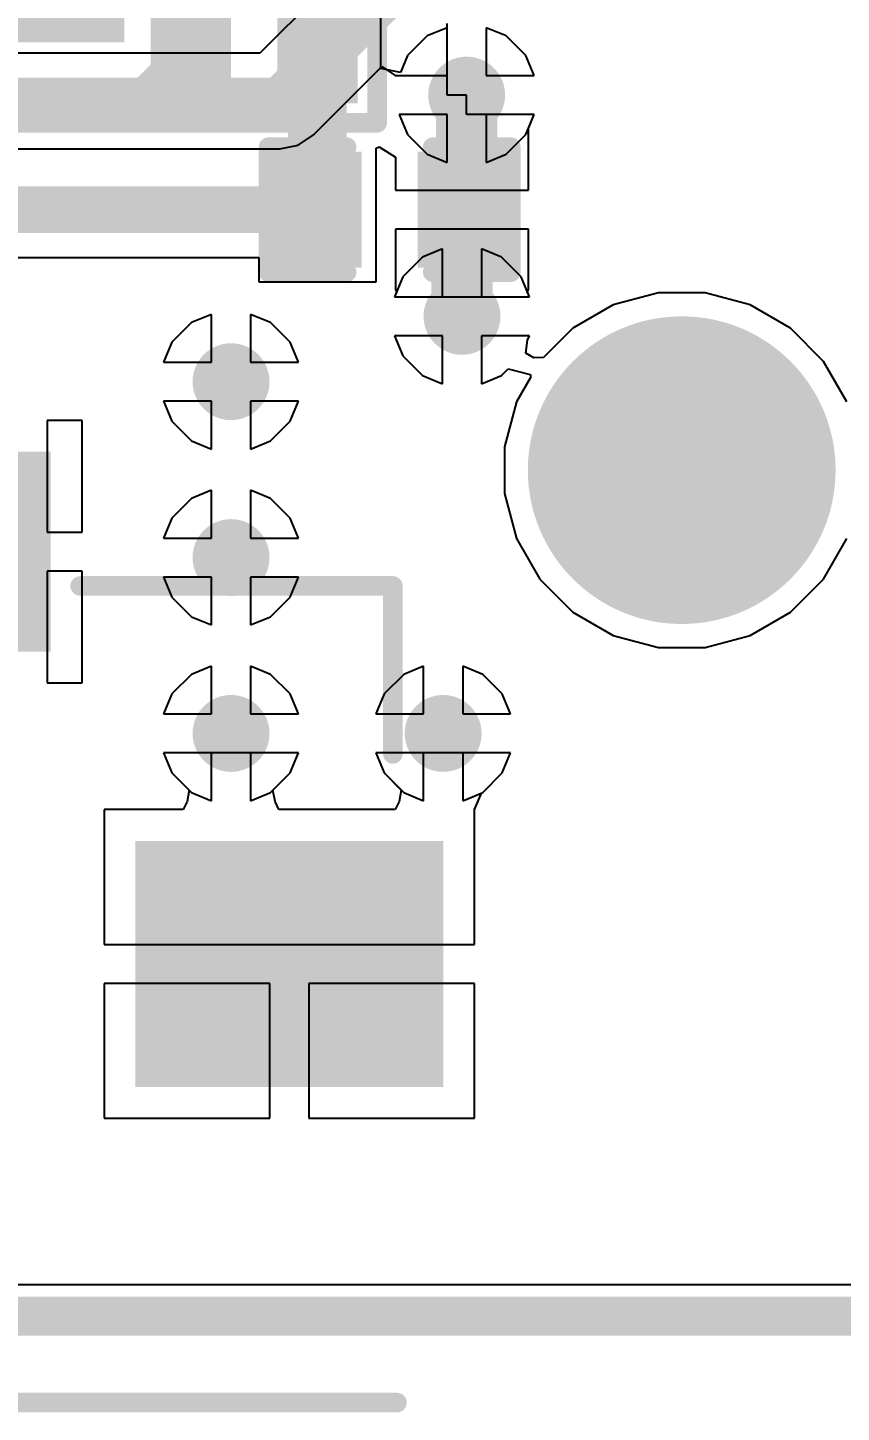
# Model space of a CAD drawing. Header units: millimetres. Extents: x 0 to 1.74, y -0.02 to 0.58.
# Drawn here: x 1.2303 to 1.4385, y -0.0246 to 0.3298 of the extents above; entities that cross this region are included whole.
import ezdxf

# ---------------------------------------------------------------- set-up
doc = ezdxf.new("R2010")
doc.units = ezdxf.units.MM
doc.header["$MEASUREMENT"] = 0
for name, color, linetype in [('BottomLayer', 5, 'Continuous'), ('BottomSolder', 6, 'Continuous'), ('Mechanical1', 6, 'Continuous'), ('Mechanical2', 216, 'Continuous'), ('MultiLayer', 9, 'Continuous'), ('PadHoleLayer', 156, 'Continuous'), ('TopLayer', 1, 'Continuous'), ('TopOverlay', 2, 'Continuous'), ('TopPaste', 8, 'Continuous'), ('TopSolder', 216, 'Continuous'), ('ViaHoleLayer', 16, 'Continuous')]:
    doc.layers.add(name, color=color, linetype=linetype)

# ---------------------------------------------------------------- blocks, each defined once
blk = doc.blocks.new('ICS_43434_2')
at = {"layer": 'BottomSolder'}
h = blk.add_hatch(color=6, dxfattribs=at)
edge = h.paths.add_edge_path()
edge.add_arc((0, -0.02764), 0.02018, 0, 360)
at = {"layer": 'PadHoleLayer'}
h = blk.add_hatch(color=156, dxfattribs=at)
edge = h.paths.add_edge_path()
edge.add_arc((0, -0.02764), 0.02018, 0, 360)
at = {"layer": 'TopLayer'}
for points in [[(-0.04724, 0.06429), (-0.02362, 0.06429), (-0.02362, 0.04374), (-0.04724, 0.04374)], [(-0.01181, 0.06429), (0.01181, 0.06429), (0.01181, 0.04374), (-0.01181, 0.04374)], [(0.02362, 0.06429), (0.04724, 0.06429), (0.04724, 0.04374), (0.02362, 0.04374)], [(-0.04724, 0.03193), (-0.02362, 0.03193), (-0.02362, 0.01138), (-0.04724, 0.01138)], [(0.02362, 0.03193), (0.04724, 0.03193), (0.04724, 0.01138), (0.02362, 0.01138)], [(-0.00258, -0.05205), (0.00136, -0.05205), (0.00136, -0.05598), (-0.00258, -0.05598)]]:
    blk.add_hatch(color=1, dxfattribs=at).paths.add_polyline_path(points)
h = blk.add_hatch(color=1, dxfattribs=at)
edge = h.paths.add_edge_path()
edge.add_arc((0, -0.02764), 0.03199, 0, 360)
at = {"layer": 'TopPaste'}
for points in [[(-0.04528, 0.06232), (-0.02559, 0.06232), (-0.02559, 0.04571), (-0.04528, 0.04571)], [(-0.00984, 0.06232), (0.00984, 0.06232), (0.00984, 0.04571), (-0.00984, 0.04571)], [(0.02559, 0.06232), (0.04528, 0.06232), (0.04528, 0.04571), (0.02559, 0.04571)], [(-0.04528, 0.02996), (-0.02559, 0.02996), (-0.02559, 0.01335), (-0.04528, 0.01335)], [(0.02559, 0.02996), (0.04528, 0.02996), (0.04528, 0.01335), (0.02559, 0.01335)]]:
    blk.add_hatch(color=8, dxfattribs=at).paths.add_polyline_path(points)
at = {"layer": 'TopSolder'}
for points in [[(-0.04724, 0.06429), (-0.02362, 0.06429), (-0.02362, 0.04374), (-0.04724, 0.04374)], [(-0.01181, 0.06429), (0.01181, 0.06429), (0.01181, 0.04374), (-0.01181, 0.04374)], [(0.02362, 0.06429), (0.04724, 0.06429), (0.04724, 0.04374), (0.02362, 0.04374)], [(-0.04724, 0.03193), (-0.02362, 0.03193), (-0.02362, 0.01138), (-0.04724, 0.01138)], [(0.02362, 0.03193), (0.04724, 0.03193), (0.04724, 0.01138), (0.02362, 0.01138)]]:
    blk.add_hatch(color=216, dxfattribs=at).paths.add_polyline_path(points)
h = blk.add_hatch(color=216, dxfattribs=at)
edge = h.paths.add_edge_path()
edge.add_arc((0, -0.02764), 0.02018, 0, 360)
at = {"layer": 'TopOverlay', "const_width": 0.005}
for points in [[(0.05217, 0.06933), (-0.05217, 0.06933)], [(-0.05217, -0.06846), (-0.05217, 0.06933)], [(0.05217, -0.06846), (0.05217, 0.06933)], [(-0.058, 0.054), (-0.063, 0.059)], [(-0.063, 0.049), (-0.063, 0.059)], [(-0.063, 0.049), (-0.058, 0.054)], [(0.05217, -0.06846), (-0.05217, -0.06846)]]:
    blk.add_lwpolyline(points, dxfattribs=at)
at = {"layer": 'TopOverlay', "const_width": 0.0025}
for points in [[(-0.05342, 0.06933, 1), (-0.05092, 0.06933, 1)], [(-0.05342, 0.06933, 1), (-0.05092, 0.06933, 1)], [(0.05092, 0.06933, 1), (0.05342, 0.06933, 1)], [(0.05092, 0.06933, 1), (0.05342, 0.06933, 1)], [(-0.06425, 0.059, 1), (-0.06175, 0.059, 1)], [(-0.06425, 0.059, 1), (-0.06175, 0.059, 1)], [(-0.05925, 0.054, 1), (-0.05675, 0.054, 1)], [(-0.05925, 0.054, 1), (-0.05675, 0.054, 1)], [(-0.06425, 0.049, 1), (-0.06175, 0.049, 1)], [(-0.06425, 0.049, 1), (-0.06175, 0.049, 1)], [(-0.05342, -0.06846, 1), (-0.05092, -0.06846, 1)], [(-0.05342, -0.06846, 1), (-0.05092, -0.06846, 1)], [(0.05092, -0.06846, 1), (0.05342, -0.06846, 1)], [(0.05092, -0.06846, 1), (0.05342, -0.06846, 1)]]:
    blk.add_lwpolyline(points, format="xyb", close=True, dxfattribs=at)
blk = doc.blocks.new('C___0402_5')
at = {"layer": 'TopLayer'}
for points in [[(-0.0275, -0.0125), (-0.0275, 0.0125), (-0.0095, 0.0125), (-0.0095, -0.0125)], [(0.0095, -0.0125), (0.0095, 0.0125), (0.0275, 0.0125), (0.0275, -0.0125)]]:
    blk.add_hatch(color=1, dxfattribs=at).paths.add_polyline_path(points)
at = {"layer": 'TopPaste'}
for points in [[(-0.0275, -0.0125), (-0.0275, 0.0125), (-0.0095, 0.0125), (-0.0095, -0.0125)], [(0.0095, -0.0125), (0.0095, 0.0125), (0.0275, 0.0125), (0.0275, -0.0125)]]:
    blk.add_hatch(color=8, dxfattribs=at).paths.add_polyline_path(points)
at = {"layer": 'TopSolder'}
for points in [[(-0.02986, -0.01486), (-0.02986, 0.01486), (-0.00714, 0.01486), (-0.00714, -0.01486)], [(0.00714, -0.01486), (0.00714, 0.01486), (0.02986, 0.01486), (0.02986, -0.01486)]]:
    blk.add_hatch(color=216, dxfattribs=at).paths.add_polyline_path(points)
at = {"layer": 'TopOverlay', "const_width": 0.005}
for points in [[(-0.031, -0.016), (-0.031, 0.016)], [(-0.031, 0.016), (-0.011, 0.016)], [(0.011, 0.016), (0.031, 0.016)], [(0.031, -0.016), (0.031, 0.016)], [(-0.031, -0.016), (-0.011, -0.016)], [(0.011, -0.016), (0.031, -0.016)]]:
    blk.add_lwpolyline(points, dxfattribs=at)
at = {"layer": 'TopOverlay', "const_width": 0.0025}
for points in [[(-0.03225, 0.016, 1), (-0.02975, 0.016, 1)], [(-0.03225, 0.016, 1), (-0.02975, 0.016, 1)], [(-0.01225, 0.016, 1), (-0.00975, 0.016, 1)], [(0.00975, 0.016, 1), (0.01225, 0.016, 1)], [(0.02975, 0.016, 1), (0.03225, 0.016, 1)], [(0.02975, 0.016, 1), (0.03225, 0.016, 1)], [(-0.03225, -0.016, 1), (-0.02975, -0.016, 1)], [(-0.03225, -0.016, 1), (-0.02975, -0.016, 1)], [(-0.01225, -0.016, 1), (-0.00975, -0.016, 1)], [(0.00975, -0.016, 1), (0.01225, -0.016, 1)], [(0.02975, -0.016, 1), (0.03225, -0.016, 1)], [(0.02975, -0.016, 1), (0.03225, -0.016, 1)]]:
    blk.add_lwpolyline(points, format="xyb", close=True, dxfattribs=at)
blk = doc.blocks.new('AFC01_S15FCC_00_25')
at = {"layer": 'TopLayer'}
for points in [[(-0.13189, 0.02717), (-0.1437, 0.02717), (-0.1437, 0.07835), (-0.13189, 0.07835)], [(-0.1122, 0.02717), (-0.12402, 0.02717), (-0.12402, 0.07835), (-0.1122, 0.07835)], [(-0.09252, 0.02717), (-0.10433, 0.02717), (-0.10433, 0.07835), (-0.09252, 0.07835)], [(-0.07283, 0.02717), (-0.08465, 0.02717), (-0.08465, 0.07835), (-0.07283, 0.07835)], [(-0.05315, 0.02717), (-0.06496, 0.02717), (-0.06496, 0.07835), (-0.05315, 0.07835)], [(-0.03346, 0.02717), (-0.04528, 0.02717), (-0.04528, 0.07835), (-0.03346, 0.07835)], [(-0.01378, 0.02717), (-0.02559, 0.02717), (-0.02559, 0.07835), (-0.01378, 0.07835)], [(0.00591, 0.02717), (-0.00591, 0.02717), (-0.00591, 0.07835), (0.00591, 0.07835)], [(0.02559, 0.02717), (0.01378, 0.02717), (0.01378, 0.07835), (0.02559, 0.07835)], [(0.04528, 0.02717), (0.03346, 0.02717), (0.03346, 0.07835), (0.04528, 0.07835)], [(0.06496, 0.02717), (0.05315, 0.02717), (0.05315, 0.07835), (0.06496, 0.07835)], [(0.08465, 0.02717), (0.07283, 0.02717), (0.07283, 0.07835), (0.08465, 0.07835)], [(0.10433, 0.02717), (0.09252, 0.02717), (0.09252, 0.07835), (0.10433, 0.07835)], [(0.12402, 0.02717), (0.1122, 0.02717), (0.1122, 0.07835), (0.12402, 0.07835)], [(0.1437, 0.02717), (0.13189, 0.02717), (0.13189, 0.07835), (0.1437, 0.07835)], [(-0.16535, -0.08425), (-0.24409, -0.08425), (-0.24409, -0.02126), (-0.16535, -0.02126)], [(0.16535, -0.02126), (0.24409, -0.02126), (0.24409, -0.08425), (0.16535, -0.08425)]]:
    blk.add_hatch(color=1, dxfattribs=at).paths.add_polyline_path(points)
at = {"layer": 'TopPaste'}
for points in [[(-0.13189, 0.02717), (-0.1437, 0.02717), (-0.1437, 0.07835), (-0.13189, 0.07835)], [(-0.1122, 0.02717), (-0.12402, 0.02717), (-0.12402, 0.07835), (-0.1122, 0.07835)], [(-0.09252, 0.02717), (-0.10433, 0.02717), (-0.10433, 0.07835), (-0.09252, 0.07835)], [(-0.07283, 0.02717), (-0.08465, 0.02717), (-0.08465, 0.07835), (-0.07283, 0.07835)], [(-0.05315, 0.02717), (-0.06496, 0.02717), (-0.06496, 0.07835), (-0.05315, 0.07835)], [(-0.03346, 0.02717), (-0.04528, 0.02717), (-0.04528, 0.07835), (-0.03346, 0.07835)], [(-0.01378, 0.02717), (-0.02559, 0.02717), (-0.02559, 0.07835), (-0.01378, 0.07835)], [(0.00591, 0.02717), (-0.00591, 0.02717), (-0.00591, 0.07835), (0.00591, 0.07835)], [(0.02559, 0.02717), (0.01378, 0.02717), (0.01378, 0.07835), (0.02559, 0.07835)], [(0.04528, 0.02717), (0.03346, 0.02717), (0.03346, 0.07835), (0.04528, 0.07835)], [(0.06496, 0.02717), (0.05315, 0.02717), (0.05315, 0.07835), (0.06496, 0.07835)], [(0.08465, 0.02717), (0.07283, 0.02717), (0.07283, 0.07835), (0.08465, 0.07835)], [(0.10433, 0.02717), (0.09252, 0.02717), (0.09252, 0.07835), (0.10433, 0.07835)], [(0.12402, 0.02717), (0.1122, 0.02717), (0.1122, 0.07835), (0.12402, 0.07835)], [(0.1437, 0.02717), (0.13189, 0.02717), (0.13189, 0.07835), (0.1437, 0.07835)], [(-0.16535, -0.08425), (-0.24409, -0.08425), (-0.24409, -0.02126), (-0.16535, -0.02126)], [(0.16535, -0.02126), (0.24409, -0.02126), (0.24409, -0.08425), (0.16535, -0.08425)]]:
    blk.add_hatch(color=8, dxfattribs=at).paths.add_polyline_path(points)
at = {"layer": 'TopSolder'}
for points in [[(-0.13189, 0.02717), (-0.1437, 0.02717), (-0.1437, 0.07835), (-0.13189, 0.07835)], [(-0.1122, 0.02717), (-0.12402, 0.02717), (-0.12402, 0.07835), (-0.1122, 0.07835)], [(-0.09252, 0.02717), (-0.10433, 0.02717), (-0.10433, 0.07835), (-0.09252, 0.07835)], [(-0.07283, 0.02717), (-0.08465, 0.02717), (-0.08465, 0.07835), (-0.07283, 0.07835)], [(-0.05315, 0.02717), (-0.06496, 0.02717), (-0.06496, 0.07835), (-0.05315, 0.07835)], [(-0.03346, 0.02717), (-0.04528, 0.02717), (-0.04528, 0.07835), (-0.03346, 0.07835)], [(-0.01378, 0.02717), (-0.02559, 0.02717), (-0.02559, 0.07835), (-0.01378, 0.07835)], [(0.00591, 0.02717), (-0.00591, 0.02717), (-0.00591, 0.07835), (0.00591, 0.07835)], [(0.02559, 0.02717), (0.01378, 0.02717), (0.01378, 0.07835), (0.02559, 0.07835)], [(0.04528, 0.02717), (0.03346, 0.02717), (0.03346, 0.07835), (0.04528, 0.07835)], [(0.06496, 0.02717), (0.05315, 0.02717), (0.05315, 0.07835), (0.06496, 0.07835)], [(0.08465, 0.02717), (0.07283, 0.02717), (0.07283, 0.07835), (0.08465, 0.07835)], [(0.10433, 0.02717), (0.09252, 0.02717), (0.09252, 0.07835), (0.10433, 0.07835)], [(0.12402, 0.02717), (0.1122, 0.02717), (0.1122, 0.07835), (0.12402, 0.07835)], [(0.1437, 0.02717), (0.13189, 0.02717), (0.13189, 0.07835), (0.1437, 0.07835)], [(-0.16535, -0.08425), (-0.24409, -0.08425), (-0.24409, -0.02126), (-0.16535, -0.02126)], [(0.16535, -0.02126), (0.24409, -0.02126), (0.24409, -0.08425), (0.16535, -0.08425)]]:
    blk.add_hatch(color=216, dxfattribs=at).paths.add_polyline_path(points)
at = {"layer": 'Mechanical1', "const_width": 0.005}
blk.add_lwpolyline([(-0.23228, -0.165), (0.23228, -0.165)], dxfattribs=at)
at = {"layer": 'Mechanical1', "const_width": 0.0025}
for points in [[(-0.23353, -0.165, 1), (-0.23103, -0.165, 1)], [(0.23103, -0.165, 1), (0.23353, -0.165, 1)]]:
    blk.add_lwpolyline(points, format="xyb", close=True, dxfattribs=at)
at = {"layer": 'TopOverlay'}
for points, const_width in [([(-0.1617, 0.07522), (-0.1567, 0.07022)], 0.00787), ([(-0.1617, 0.06522), (-0.1617, 0.07522)], 0.00787), ([(-0.1617, 0.06522), (-0.1567, 0.07022)], 0.00787), ([(-0.23121, 0.044), (-0.15121, 0.044)], 0.005), ([(-0.23121, 0.001), (-0.23121, 0.044)], 0.005), ([(0.15121, 0.044), (0.23121, 0.044)], 0.005), ([(0.23121, 0.001), (0.23121, 0.044)], 0.005), ([(-0.17264, -0.12157), (-0.16564, -0.11457)], 0.005), ([(-0.16564, -0.11457), (-0.15764, -0.11457)], 0.005), ([(-0.17264, -0.12957), (-0.17264, -0.12157)], 0.005), ([(-0.18064, -0.12957), (-0.17421, -0.136)], 0.005), ([(-0.18064, -0.12957), (-0.17264, -0.12957)], 0.005), ([(-0.17264, -0.12957), (-0.16464, -0.12957)], 0.005), ([(-0.17106, -0.136), (-0.16464, -0.12957)], 0.005), ([(-0.17421, -0.136), (-0.17106, -0.136)], 0.005), ([(-0.21421, -0.143), (0.19828, -0.143)], 0.005)]:
    blk.add_lwpolyline(points, dxfattribs=dict(at, const_width=const_width))
for points, const_width in [([(-0.16367, 0.07522, 1), (-0.15973, 0.07522, 1)], 0.00394), ([(-0.16367, 0.07522, 1), (-0.15973, 0.07522, 1)], 0.00394), ([(-0.15867, 0.07022, 1), (-0.15473, 0.07022, 1)], 0.00394), ([(-0.15867, 0.07022, 1), (-0.15473, 0.07022, 1)], 0.00394), ([(-0.16367, 0.06522, 1), (-0.15973, 0.06522, 1)], 0.00394), ([(-0.16367, 0.06522, 1), (-0.15973, 0.06522, 1)], 0.00394), ([(-0.23246, 0.044, 1), (-0.22996, 0.044, 1)], 0.0025), ([(-0.23246, 0.044, 1), (-0.22996, 0.044, 1)], 0.0025), ([(-0.15246, 0.044, 1), (-0.14996, 0.044, 1)], 0.0025), ([(0.14996, 0.044, 1), (0.15246, 0.044, 1)], 0.0025), ([(0.22996, 0.044, 1), (0.23246, 0.044, 1)], 0.0025), ([(0.22996, 0.044, 1), (0.23246, 0.044, 1)], 0.0025), ([(-0.23246, 0.001, 1), (-0.22996, 0.001, 1)], 0.0025), ([(0.22996, 0.001, 1), (0.23246, 0.001, 1)], 0.0025), ([(-0.16689, -0.11457, 1), (-0.16439, -0.11457, 1)], 0.0025), ([(-0.16689, -0.11457, 1), (-0.16439, -0.11457, 1)], 0.0025), ([(-0.15889, -0.11457, 1), (-0.15639, -0.11457, 1)], 0.0025), ([(-0.17389, -0.12157, 1), (-0.17139, -0.12157, 1)], 0.0025), ([(-0.17389, -0.12157, 1), (-0.17139, -0.12157, 1)], 0.0025), ([(-0.18189, -0.12957, 1), (-0.17939, -0.12957, 1)], 0.0025), ([(-0.18189, -0.12957, 1), (-0.17939, -0.12957, 1)], 0.0025), ([(-0.17389, -0.12957, 1), (-0.17139, -0.12957, 1)], 0.0025), ([(-0.17389, -0.12957, 1), (-0.17139, -0.12957, 1)], 0.0025), ([(-0.17389, -0.12957, 1), (-0.17139, -0.12957, 1)], 0.0025), ([(-0.16589, -0.12957, 1), (-0.16339, -0.12957, 1)], 0.0025), ([(-0.16589, -0.12957, 1), (-0.16339, -0.12957, 1)], 0.0025), ([(-0.17546, -0.136, 1), (-0.17296, -0.136, 1)], 0.0025), ([(-0.17546, -0.136, 1), (-0.17296, -0.136, 1)], 0.0025), ([(-0.17231, -0.136, 1), (-0.16981, -0.136, 1)], 0.0025), ([(-0.17231, -0.136, 1), (-0.16981, -0.136, 1)], 0.0025), ([(-0.21546, -0.143, 1), (-0.21296, -0.143, 1)], 0.0025), ([(0.19703, -0.143, 1), (0.19953, -0.143, 1)], 0.0025)]:
    blk.add_lwpolyline(points, format="xyb", close=True, dxfattribs=dict(at, const_width=const_width))
for s, p in [('1', (-0.14531, -0.0191)), ('Board Edge ', (-0.15179, -0.12614))]:
    blk.add_text(s, height=0.03, dxfattribs=at).set_placement(p)

msp = doc.modelspace()

# ---------------------------------------------------------------- hatches: boundary and pattern name
at = {"layer": 'BottomLayer'}
h = msp.add_hatch(color=5, dxfattribs=at)
edge = h.paths.add_edge_path()
edge.add_arc((1.34262, 0.31253), 0.00984, 0, 360)
h = msp.add_hatch(color=5, dxfattribs=at)
edge = h.paths.add_edge_path()
edge.add_arc((1.34143, 0.25591), 0.00984, 0, 360)
h = msp.add_hatch(color=5, dxfattribs=at)
edge = h.paths.add_edge_path()
edge.add_arc((1.39764, 0.21654), 0.03937, 0, 360)
h = msp.add_hatch(color=5, dxfattribs=at)
edge = h.paths.add_edge_path()
edge.add_arc((1.28234, 0.23918), 0.00984, 0, 360)
h = msp.add_hatch(color=5, dxfattribs=at)
edge = h.paths.add_edge_path()
edge.add_arc((1.28234, 0.19417), 0.00984, 0, 360)
h = msp.add_hatch(color=5, dxfattribs=at)
edge = h.paths.add_edge_path()
edge.add_arc((1.28234, 0.14916), 0.00984, 0, 360)
h = msp.add_hatch(color=5, dxfattribs=at)
edge = h.paths.add_edge_path()
edge.add_arc((1.33661, 0.14916), 0.00984, 0, 360)
at = {"layer": 'BottomSolder'}
h = msp.add_hatch(color=6, dxfattribs=at)
edge = h.paths.add_edge_path()
edge.add_arc((1.34262, 0.31253), 0.00591, 0, 360)
h = msp.add_hatch(color=6, dxfattribs=at)
edge = h.paths.add_edge_path()
edge.add_arc((1.34143, 0.25591), 0.00591, 0, 360)
h = msp.add_hatch(color=6, dxfattribs=at)
edge = h.paths.add_edge_path()
edge.add_arc((1.39764, 0.21654), 0.03937, 0, 360)
h = msp.add_hatch(color=6, dxfattribs=at)
edge = h.paths.add_edge_path()
edge.add_arc((1.28234, 0.23918), 0.00591, 0, 360)
h = msp.add_hatch(color=6, dxfattribs=at)
edge = h.paths.add_edge_path()
edge.add_arc((1.28234, 0.19417), 0.00591, 0, 360)
h = msp.add_hatch(color=6, dxfattribs=at)
edge = h.paths.add_edge_path()
edge.add_arc((1.28234, 0.14916), 0.00591, 0, 360)
h = msp.add_hatch(color=6, dxfattribs=at)
edge = h.paths.add_edge_path()
edge.add_arc((1.33661, 0.14916), 0.00591, 0, 360)
at = {"layer": 'MultiLayer'}
h = msp.add_hatch(color=9, dxfattribs=at)
edge = h.paths.add_edge_path()
edge.add_arc((1.39764, 0.21654), 0.03937, 0, 360)
at = {"layer": 'PadHoleLayer'}
h = msp.add_hatch(color=156, dxfattribs=at)
edge = h.paths.add_edge_path()
edge.add_arc((1.39764, 0.21654), 0.03937, 0, 360)
at = {"layer": 'TopLayer'}
msp.add_hatch(color=1, dxfattribs=at).paths.add_polyline_path([(1.19, 0.326), (1.255, 0.326), (1.255, 0.362), (1.19, 0.362)])
h = msp.add_hatch(color=1, dxfattribs=at)
edge = h.paths.add_edge_path()
edge.add_arc((1.34262, 0.31253), 0.00984, 0, 360)
h = msp.add_hatch(color=1, dxfattribs=at)
edge = h.paths.add_edge_path()
edge.add_arc((1.34143, 0.25591), 0.00984, 0, 360)
h = msp.add_hatch(color=1, dxfattribs=at)
edge = h.paths.add_edge_path()
edge.add_arc((1.39764, 0.21654), 0.03937, 0, 360)
h = msp.add_hatch(color=1, dxfattribs=at)
edge = h.paths.add_edge_path()
edge.add_arc((1.28234, 0.23918), 0.00984, 0, 360)
h = msp.add_hatch(color=1, dxfattribs=at)
edge = h.paths.add_edge_path()
edge.add_arc((1.28234, 0.19417), 0.00984, 0, 360)
h = msp.add_hatch(color=1, dxfattribs=at)
edge = h.paths.add_edge_path()
edge.add_arc((1.28234, 0.14916), 0.00984, 0, 360)
h = msp.add_hatch(color=1, dxfattribs=at)
edge = h.paths.add_edge_path()
edge.add_arc((1.33661, 0.14916), 0.00984, 0, 360)
at = {"layer": 'TopSolder'}
h = msp.add_hatch(color=216, dxfattribs=at)
edge = h.paths.add_edge_path()
edge.add_arc((1.34262, 0.31253), 0.00591, 0, 360)
h = msp.add_hatch(color=216, dxfattribs=at)
edge = h.paths.add_edge_path()
edge.add_arc((1.34143, 0.25591), 0.00591, 0, 360)
h = msp.add_hatch(color=216, dxfattribs=at)
edge = h.paths.add_edge_path()
edge.add_arc((1.39764, 0.21654), 0.03937, 0, 360)
h = msp.add_hatch(color=216, dxfattribs=at)
edge = h.paths.add_edge_path()
edge.add_arc((1.28234, 0.23918), 0.00591, 0, 360)
h = msp.add_hatch(color=216, dxfattribs=at)
edge = h.paths.add_edge_path()
edge.add_arc((1.28234, 0.19417), 0.00591, 0, 360)
h = msp.add_hatch(color=216, dxfattribs=at)
edge = h.paths.add_edge_path()
edge.add_arc((1.28234, 0.14916), 0.00591, 0, 360)
h = msp.add_hatch(color=216, dxfattribs=at)
edge = h.paths.add_edge_path()
edge.add_arc((1.33661, 0.14916), 0.00591, 0, 360)
at = {"layer": 'ViaHoleLayer'}
h = msp.add_hatch(color=16, dxfattribs=at)
edge = h.paths.add_edge_path()
edge.add_arc((1.34262, 0.31253), 0.00591, 0, 360)
h = msp.add_hatch(color=16, dxfattribs=at)
edge = h.paths.add_edge_path()
edge.add_arc((1.34143, 0.25591), 0.00591, 0, 360)
h = msp.add_hatch(color=16, dxfattribs=at)
edge = h.paths.add_edge_path()
edge.add_arc((1.28234, 0.23918), 0.00591, 0, 360)
h = msp.add_hatch(color=16, dxfattribs=at)
edge = h.paths.add_edge_path()
edge.add_arc((1.28234, 0.19417), 0.00591, 0, 360)
h = msp.add_hatch(color=16, dxfattribs=at)
edge = h.paths.add_edge_path()
edge.add_arc((1.28234, 0.14916), 0.00591, 0, 360)
h = msp.add_hatch(color=16, dxfattribs=at)
edge = h.paths.add_edge_path()
edge.add_arc((1.33661, 0.14916), 0.00591, 0, 360)

# ---------------------------------------------------------------- linework, layer by layer
at = {"layer": 'BottomLayer'}
for p, q in [((1.32558, 0.35908), (1.28973, 0.32324)), ((1.33762, 0.31753), (1.33762, 0.33083)), ((1.35273, 0.32766), (1.34762, 0.32977)), ((1.34762, 0.32977), (1.34762, 0.31753)), ((1.35775, 0.32264), (1.35273, 0.32766)), ((1.28973, 0.32324), (1.19249, 0.32324)), ((1.35986, 0.31753), (1.35775, 0.32264)), ((1.30345, 0.30235), (1.32091, 0.31981)), ((1.32091, 0.31981), (1.32432, 0.31753)), ((1.32432, 0.31753), (1.33762, 0.31753)), ((1.34762, 0.31753), (1.35986, 0.31753)), ((1.33762, 0.30753), (1.32538, 0.30753)), ((1.32538, 0.30753), (1.3275, 0.30242)), ((1.33762, 0.29529), (1.33762, 0.30753)), ((1.35986, 0.30753), (1.34762, 0.30753)), ((1.34762, 0.30753), (1.34762, 0.29529)), ((1.35775, 0.30242), (1.35986, 0.30753)), ((1.29948, 0.2997), (1.30345, 0.30235)), ((1.3275, 0.30242), (1.33251, 0.2974)), ((1.35273, 0.2974), (1.35775, 0.30242)), ((1.19756, 0.29876), (1.2948, 0.29876)), ((1.2948, 0.29876), (1.29948, 0.2997)), ((1.33251, 0.2974), (1.33762, 0.29529)), ((1.34762, 0.29529), (1.35273, 0.2974)), ((1.33643, 0.27315), (1.33132, 0.27103)), ((1.33643, 0.26091), (1.33643, 0.27315)), ((1.35153, 0.27103), (1.34643, 0.27315)), ((1.34643, 0.27315), (1.34643, 0.26091)), ((1.33132, 0.27103), (1.3263, 0.26601)), ((1.35655, 0.26601), (1.35153, 0.27103)), ((1.3263, 0.26601), (1.32418, 0.26091)), ((1.35867, 0.26091), (1.35655, 0.26601)), ((1.32418, 0.26091), (1.33643, 0.26091)), ((1.34643, 0.26091), (1.35867, 0.26091)), ((1.38013, 0.25881), (1.36978, 0.25284)), ((1.39167, 0.26191), (1.38013, 0.25881)), ((1.40361, 0.26191), (1.39167, 0.26191)), ((1.41515, 0.25881), (1.40361, 0.26191)), ((1.4255, 0.25284), (1.41515, 0.25881)), ((1.27734, 0.25642), (1.27223, 0.25431)), ((1.27734, 0.24418), (1.27734, 0.25642)), ((1.29245, 0.25431), (1.28734, 0.25642)), ((1.28734, 0.25642), (1.28734, 0.24418)), ((1.27223, 0.25431), (1.26721, 0.24929)), ((1.29747, 0.24929), (1.29245, 0.25431)), ((1.36978, 0.25284), (1.36229, 0.24535)), ((1.43394, 0.24439), (1.4255, 0.25284)), ((1.26721, 0.24929), (1.2651, 0.24418)), ((1.29958, 0.24418), (1.29747, 0.24929)), ((1.33643, 0.25091), (1.32418, 0.25091)), ((1.32418, 0.25091), (1.3263, 0.2458)), ((1.33643, 0.23866), (1.33643, 0.25091)), ((1.35867, 0.25091), (1.34643, 0.25091)), ((1.34643, 0.25091), (1.34643, 0.23866)), ((1.35779, 0.24644), (1.35822, 0.24982)), ((1.35822, 0.24982), (1.35867, 0.25091)), ((1.3263, 0.2458), (1.33132, 0.24078)), ((1.35979, 0.24529), (1.35779, 0.24644)), ((1.36229, 0.24535), (1.35979, 0.24529)), ((1.2651, 0.24418), (1.27734, 0.24418)), ((1.28734, 0.24418), (1.29958, 0.24418)), ((1.35153, 0.24078), (1.35324, 0.24249)), ((1.35324, 0.24249), (1.35887, 0.24105)), ((1.35887, 0.24105), (1.35905, 0.24044)), ((1.43992, 0.23405), (1.43394, 0.24439)), ((1.33132, 0.24078), (1.33643, 0.23866)), ((1.34643, 0.23866), (1.35153, 0.24078)), ((1.35883, 0.24006), (1.35536, 0.23405)), ((1.35905, 0.24044), (1.35883, 0.24006)), ((1.27734, 0.23418), (1.2651, 0.23418)), ((1.2651, 0.23418), (1.26721, 0.22908)), ((1.27734, 0.22194), (1.27734, 0.23418)), ((1.29958, 0.23418), (1.28734, 0.23418)), ((1.28734, 0.23418), (1.28734, 0.22194)), ((1.29747, 0.22908), (1.29958, 0.23418)), ((1.35536, 0.23405), (1.35227, 0.22251)), ((1.26721, 0.22908), (1.27223, 0.22406)), ((1.29245, 0.22406), (1.29747, 0.22908)), ((1.27223, 0.22406), (1.27734, 0.22194)), ((1.28734, 0.22194), (1.29245, 0.22406)), ((1.35227, 0.22251), (1.35227, 0.21056)), ((1.27223, 0.2093), (1.26721, 0.20428)), ((1.27734, 0.21141), (1.27223, 0.2093)), ((1.27734, 0.19917), (1.27734, 0.21141)), ((1.29245, 0.2093), (1.28734, 0.21141)), ((1.28734, 0.21141), (1.28734, 0.19917)), ((1.29747, 0.20428), (1.29245, 0.2093)), ((1.35227, 0.21056), (1.35536, 0.19902)), ((1.26721, 0.20428), (1.2651, 0.19917)), ((1.29958, 0.19917), (1.29747, 0.20428)), ((1.2651, 0.19917), (1.27734, 0.19917)), ((1.28734, 0.19917), (1.29958, 0.19917)), ((1.35536, 0.19902), (1.36133, 0.18868)), ((1.43394, 0.18868), (1.43992, 0.19902)), ((1.27734, 0.18917), (1.2651, 0.18917)), ((1.2651, 0.18917), (1.26721, 0.18406)), ((1.27734, 0.17693), (1.27734, 0.18917)), ((1.29958, 0.18917), (1.28734, 0.18917)), ((1.28734, 0.18917), (1.28734, 0.17693)), ((1.29747, 0.18406), (1.29958, 0.18917)), ((1.36133, 0.18868), (1.36978, 0.18023)), ((1.4255, 0.18023), (1.43394, 0.18868)), ((1.26721, 0.18406), (1.27223, 0.17904)), ((1.29245, 0.17904), (1.29747, 0.18406)), ((1.27223, 0.17904), (1.27734, 0.17693)), ((1.28734, 0.17693), (1.29245, 0.17904)), ((1.36978, 0.18023), (1.38013, 0.17426)), ((1.41515, 0.17426), (1.4255, 0.18023)), ((1.38013, 0.17426), (1.39167, 0.17117)), ((1.40361, 0.17117), (1.41515, 0.17426)), ((1.39167, 0.17117), (1.40361, 0.17117)), ((1.27223, 0.16428), (1.26721, 0.15926)), ((1.27734, 0.1664), (1.27223, 0.16428)), ((1.27734, 0.15416), (1.27734, 0.1664)), ((1.29245, 0.16428), (1.28734, 0.1664)), ((1.28734, 0.1664), (1.28734, 0.15416)), ((1.29747, 0.15926), (1.29245, 0.16428)), ((1.32651, 0.16428), (1.32149, 0.15926)), ((1.33161, 0.1664), (1.32651, 0.16428)), ((1.33161, 0.15416), (1.33161, 0.1664)), ((1.34672, 0.16428), (1.34161, 0.1664)), ((1.34161, 0.1664), (1.34161, 0.15416)), ((1.35174, 0.15926), (1.34672, 0.16428)), ((1.26721, 0.15926), (1.2651, 0.15416)), ((1.29958, 0.15416), (1.29747, 0.15926)), ((1.32149, 0.15926), (1.31937, 0.15416)), ((1.35386, 0.15416), (1.35174, 0.15926)), ((1.2651, 0.15416), (1.27734, 0.15416)), ((1.28734, 0.15416), (1.29958, 0.15416)), ((1.31937, 0.15416), (1.33161, 0.15416)), ((1.34161, 0.15416), (1.35386, 0.15416)), ((1.27734, 0.14416), (1.2651, 0.14416)), ((1.2651, 0.14416), (1.26721, 0.13905)), ((1.27734, 0.13191), (1.27734, 0.14416)), ((1.29958, 0.14416), (1.28734, 0.14416)), ((1.28734, 0.14416), (1.28734, 0.13191)), ((1.29747, 0.13905), (1.29958, 0.14416)), ((1.33161, 0.14416), (1.31937, 0.14416)), ((1.31937, 0.14416), (1.32149, 0.13905)), ((1.33161, 0.13191), (1.33161, 0.14416)), ((1.35386, 0.14416), (1.34161, 0.14416)), ((1.34161, 0.14416), (1.34161, 0.13191)), ((1.35174, 0.13905), (1.35386, 0.14416)), ((1.26721, 0.13905), (1.27223, 0.13403)), ((1.29245, 0.13403), (1.29747, 0.13905)), ((1.32149, 0.13905), (1.32651, 0.13403)), ((1.34672, 0.13403), (1.35174, 0.13905)), ((1.27223, 0.13403), (1.27734, 0.13191)), ((1.28734, 0.13191), (1.29245, 0.13403)), ((1.32651, 0.13403), (1.33161, 0.13191)), ((1.34161, 0.13191), (1.34672, 0.13403)), ((1.487, 0.008), (1.1868, 0.008))]:
    msp.add_line(p, q, dxfattribs=at)
at = {"layer": 'BottomLayer', "const_width": 0.012}
for points in [[(1.2948, 0.311), (1.34143, 0.35762)], [(1.19249, 0.311), (1.2948, 0.311)]]:
    msp.add_lwpolyline(points, dxfattribs=at)
at = {"layer": 'BottomLayer', "const_width": 0.006}
msp.add_lwpolyline([(1.2918, 0.311, 1), (1.2978, 0.311, 1)], format="xyb", close=True, dxfattribs=at)
msp.add_lwpolyline([(1.2918, 0.311, 1), (1.2978, 0.311, 1)], format="xyb", close=True, dxfattribs=at)
at = {"layer": 'Mechanical2', "const_width": 0.01}
msp.add_lwpolyline([(0, 0), (1.49606, 0)], dxfattribs=at)
at = {"layer": 'TopLayer'}
for p, q in [((1.3207, 0.3193), (1.3207, 0.34539)), ((1.33762, 0.32977), (1.33251, 0.32766)), ((1.33762, 0.31253), (1.33762, 0.32977)), ((1.35273, 0.32766), (1.34762, 0.32977)), ((1.34762, 0.32977), (1.34762, 0.31753)), ((1.33251, 0.32766), (1.3275, 0.32264)), ((1.35775, 0.32264), (1.35273, 0.32766)), ((1.3275, 0.32264), (1.3257, 0.3183)), ((1.35986, 0.31753), (1.35775, 0.32264)), ((1.3257, 0.3183), (1.3207, 0.3193)), ((1.34762, 0.31753), (1.35986, 0.31753)), ((1.34262, 0.31253), (1.33762, 0.31253)), ((1.34262, 0.30753), (1.34262, 0.31253)), ((1.35986, 0.30753), (1.34262, 0.30753)), ((1.35834, 0.30385), (1.35986, 0.30753)), ((1.35843, 0.30371), (1.35834, 0.30385)), ((1.35843, 0.28821), (1.35843, 0.30371)), ((1.35843, 0.30371), (1.35843, 0.30371)), ((1.31943, 0.29895), (1.3202, 0.29931)), ((1.31943, 0.26471), (1.31943, 0.29895)), ((1.3202, 0.29931), (1.32443, 0.29663)), ((1.32443, 0.29663), (1.32443, 0.28821)), ((1.32443, 0.28821), (1.34143, 0.28821)), ((1.34143, 0.28821), (1.35843, 0.28821)), ((1.34143, 0.27821), (1.32443, 0.27821)), ((1.32443, 0.27821), (1.32443, 0.26271)), ((1.35843, 0.27821), (1.34143, 0.27821)), ((1.35843, 0.26271), (1.35843, 0.27821)), ((1.22036, 0.27098), (1.28943, 0.27098)), ((1.28943, 0.27098), (1.28943, 0.26471)), ((1.28943, 0.26471), (1.31943, 0.26471)), ((1.32474, 0.26225), (1.32418, 0.26091)), ((1.32443, 0.26271), (1.32443, 0.26271)), ((1.32443, 0.26271), (1.32474, 0.26225)), ((1.35811, 0.26225), (1.35843, 0.26271)), ((1.35867, 0.26091), (1.35811, 0.26225)), ((1.35843, 0.26271), (1.35843, 0.26271)), ((1.32418, 0.26091), (1.35867, 0.26091)), ((1.38013, 0.25881), (1.36978, 0.25284)), ((1.39167, 0.26191), (1.38013, 0.25881)), ((1.40361, 0.26191), (1.39167, 0.26191)), ((1.41515, 0.25881), (1.40361, 0.26191)), ((1.4255, 0.25284), (1.41515, 0.25881)), ((1.27734, 0.25642), (1.27223, 0.25431)), ((1.27734, 0.24418), (1.27734, 0.25642)), ((1.29245, 0.25431), (1.28734, 0.25642)), ((1.28734, 0.25642), (1.28734, 0.24418)), ((1.27223, 0.25431), (1.26721, 0.24929)), ((1.29747, 0.24929), (1.29245, 0.25431)), ((1.36978, 0.25284), (1.36229, 0.24535)), ((1.43394, 0.24439), (1.4255, 0.25284)), ((1.26721, 0.24929), (1.2651, 0.24418)), ((1.29958, 0.24418), (1.29747, 0.24929)), ((1.33643, 0.25091), (1.32418, 0.25091)), ((1.32418, 0.25091), (1.3263, 0.2458)), ((1.33643, 0.23866), (1.33643, 0.25091)), ((1.35867, 0.25091), (1.34643, 0.25091)), ((1.34643, 0.25091), (1.34643, 0.23866)), ((1.35779, 0.24644), (1.35822, 0.24982)), ((1.35822, 0.24982), (1.35867, 0.25091)), ((1.3263, 0.2458), (1.33132, 0.24078)), ((1.35979, 0.24529), (1.35779, 0.24644)), ((1.36229, 0.24535), (1.35979, 0.24529)), ((1.2651, 0.24418), (1.27734, 0.24418)), ((1.28734, 0.24418), (1.29958, 0.24418)), ((1.35153, 0.24078), (1.35324, 0.24249)), ((1.35324, 0.24249), (1.35887, 0.24105)), ((1.35887, 0.24105), (1.35905, 0.24044)), ((1.43992, 0.23405), (1.43394, 0.24439)), ((1.33132, 0.24078), (1.33643, 0.23866)), ((1.34643, 0.23866), (1.35153, 0.24078)), ((1.35883, 0.24006), (1.35536, 0.23405)), ((1.35905, 0.24044), (1.35883, 0.24006)), ((1.27734, 0.23418), (1.2651, 0.23418)), ((1.2651, 0.23418), (1.26721, 0.22908)), ((1.27734, 0.22194), (1.27734, 0.23418)), ((1.29958, 0.23418), (1.28734, 0.23418)), ((1.28734, 0.23418), (1.28734, 0.22194)), ((1.29747, 0.22908), (1.29958, 0.23418)), ((1.35536, 0.23405), (1.35227, 0.22251)), ((1.24422, 0.22926), (1.23532, 0.22926)), ((1.23532, 0.22926), (1.23532, 0.20067)), ((1.24422, 0.20067), (1.24422, 0.22926)), ((1.26721, 0.22908), (1.27223, 0.22406)), ((1.29245, 0.22406), (1.29747, 0.22908)), ((1.27223, 0.22406), (1.27734, 0.22194)), ((1.28734, 0.22194), (1.29245, 0.22406)), ((1.35227, 0.22251), (1.35227, 0.21056)), ((1.27223, 0.2093), (1.26721, 0.20428)), ((1.27734, 0.21141), (1.27223, 0.2093)), ((1.27734, 0.19917), (1.27734, 0.21141)), ((1.29245, 0.2093), (1.28734, 0.21141)), ((1.28734, 0.21141), (1.28734, 0.19917)), ((1.29747, 0.20428), (1.29245, 0.2093)), ((1.35227, 0.21056), (1.35536, 0.19902)), ((1.26721, 0.20428), (1.2651, 0.19917)), ((1.29958, 0.19917), (1.29747, 0.20428)), ((1.23532, 0.20067), (1.24422, 0.20067)), ((1.2651, 0.19917), (1.27734, 0.19917)), ((1.28734, 0.19917), (1.29958, 0.19917)), ((1.35536, 0.19902), (1.36133, 0.18868)), ((1.43394, 0.18868), (1.43992, 0.19902)), ((1.24422, 0.19067), (1.23532, 0.19067)), ((1.23532, 0.19067), (1.23532, 0.16208)), ((1.24422, 0.16208), (1.24422, 0.19067)), ((1.27734, 0.18917), (1.2651, 0.18917)), ((1.2651, 0.18917), (1.26721, 0.18406)), ((1.27734, 0.17693), (1.27734, 0.18917)), ((1.29958, 0.18917), (1.28734, 0.18917)), ((1.28734, 0.18917), (1.28734, 0.17693)), ((1.29747, 0.18406), (1.29958, 0.18917)), ((1.36133, 0.18868), (1.36978, 0.18023)), ((1.4255, 0.18023), (1.43394, 0.18868)), ((1.26721, 0.18406), (1.27223, 0.17904)), ((1.29245, 0.17904), (1.29747, 0.18406)), ((1.27223, 0.17904), (1.27734, 0.17693)), ((1.28734, 0.17693), (1.29245, 0.17904)), ((1.36978, 0.18023), (1.38013, 0.17426)), ((1.41515, 0.17426), (1.4255, 0.18023)), ((1.38013, 0.17426), (1.39167, 0.17117)), ((1.40361, 0.17117), (1.41515, 0.17426)), ((1.39167, 0.17117), (1.40361, 0.17117)), ((1.27223, 0.16428), (1.26721, 0.15926)), ((1.27734, 0.1664), (1.27223, 0.16428)), ((1.27734, 0.15416), (1.27734, 0.1664)), ((1.29245, 0.16428), (1.28734, 0.1664)), ((1.28734, 0.1664), (1.28734, 0.15416)), ((1.29747, 0.15926), (1.29245, 0.16428)), ((1.32651, 0.16428), (1.32149, 0.15926)), ((1.33161, 0.1664), (1.32651, 0.16428)), ((1.33161, 0.15416), (1.33161, 0.1664)), ((1.34672, 0.16428), (1.34161, 0.1664)), ((1.34161, 0.1664), (1.34161, 0.15416)), ((1.35174, 0.15926), (1.34672, 0.16428)), ((1.23532, 0.16208), (1.24422, 0.16208)), ((1.26721, 0.15926), (1.2651, 0.15416)), ((1.29958, 0.15416), (1.29747, 0.15926)), ((1.32149, 0.15926), (1.31937, 0.15416)), ((1.35386, 0.15416), (1.35174, 0.15926)), ((1.2651, 0.15416), (1.27734, 0.15416)), ((1.28734, 0.15416), (1.29958, 0.15416)), ((1.31937, 0.15416), (1.33161, 0.15416)), ((1.34161, 0.15416), (1.35386, 0.15416)), ((1.29958, 0.14416), (1.2651, 0.14416)), ((1.2651, 0.14416), (1.26721, 0.13905)), ((1.29747, 0.13905), (1.29958, 0.14416)), ((1.35386, 0.14416), (1.31937, 0.14416)), ((1.31937, 0.14416), (1.32149, 0.13905)), ((1.35174, 0.13905), (1.35386, 0.14416)), ((1.26721, 0.13905), (1.27161, 0.13465)), ((1.29307, 0.13465), (1.29747, 0.13905)), ((1.32149, 0.13905), (1.32588, 0.13465)), ((1.34672, 0.13403), (1.35174, 0.13905)), ((1.27108, 0.1317), (1.27007, 0.12965)), ((1.27161, 0.13465), (1.27108, 0.1317)), ((1.29359, 0.1317), (1.29307, 0.13465)), ((1.2946, 0.12965), (1.29359, 0.1317)), ((1.32536, 0.1317), (1.32435, 0.12965)), ((1.32588, 0.13465), (1.32536, 0.1317)), ((1.34461, 0.12965), (1.34642, 0.13391)), ((1.34642, 0.13391), (1.34672, 0.13403)), ((1.27007, 0.12965), (1.24987, 0.12965)), ((1.24987, 0.12965), (1.24987, 0.09516)), ((1.32435, 0.12965), (1.2946, 0.12965)), ((1.34461, 0.12774), (1.34461, 0.12965)), ((1.34461, 0.09516), (1.34461, 0.12774)), ((1.24987, 0.09516), (1.34461, 0.09516)), ((1.29224, 0.08516), (1.24987, 0.08516)), ((1.24987, 0.08516), (1.24987, 0.05066)), ((1.29224, 0.05066), (1.29224, 0.08516)), ((1.34461, 0.08516), (1.30224, 0.08516)), ((1.30224, 0.08516), (1.30224, 0.05066)), ((1.34461, 0.05066), (1.34461, 0.08516)), ((1.24987, 0.05066), (1.29224, 0.05066)), ((1.30224, 0.05066), (1.34461, 0.05066)), ((1.487, 0.008), (0.77392, 0.008))]:
    msp.add_line(p, q, dxfattribs=at)
for points, const_width in [([(1.30443, 0.28321), (1.30443, 0.32219)], 0.015), ([(1.26779, 0.31638), (1.27206, 0.32065)], 0.012), ([(1.27206, 0.32065), (1.27206, 0.32219)], 0.012), ([(1.25969, 0.30981), (1.26625, 0.31638)], 0.012), ([(1.26625, 0.31638), (1.26779, 0.31638)], 0.012), ([(1.34262, 0.28322), (1.34262, 0.31253)], 0.01575), ([(1.03581, 0.30981), (1.25969, 0.30981)], 0.012), ([(1.34143, 0.25591), (1.34143, 0.28321)], 0.01575), ([(1.21529, 0.28321), (1.30443, 0.28321)], 0.012)]:
    msp.add_lwpolyline(points, dxfattribs=dict(at, const_width=const_width))
for points, const_width in [([(1.30068, 0.32219, 1), (1.30818, 0.32219, 1)], 0.0075), ([(1.26906, 0.32219, 1), (1.27506, 0.32219, 1)], 0.006), ([(1.26906, 0.32065, 1), (1.27506, 0.32065, 1)], 0.006), ([(1.26906, 0.32065, 1), (1.27506, 0.32065, 1)], 0.006), ([(1.26325, 0.31638, 1), (1.26925, 0.31638, 1)], 0.006), ([(1.26325, 0.31638, 1), (1.26925, 0.31638, 1)], 0.006), ([(1.26479, 0.31638, 1), (1.27079, 0.31638, 1)], 0.006), ([(1.26479, 0.31638, 1), (1.27079, 0.31638, 1)], 0.006), ([(1.33868, 0.31253, 1), (1.34656, 0.31253, 1)], 0.00787), ([(1.25669, 0.30981, 1), (1.26269, 0.30981, 1)], 0.006), ([(1.25669, 0.30981, 1), (1.26269, 0.30981, 1)], 0.006), ([(1.30068, 0.28321, 1), (1.30818, 0.28321, 1)], 0.0075), ([(1.33749, 0.28321, 1), (1.34536, 0.28321, 1)], 0.00787), ([(1.33868, 0.28322, 1), (1.34656, 0.28322, 1)], 0.00787), ([(1.30143, 0.28321, 1), (1.30743, 0.28321, 1)], 0.006), ([(1.33749, 0.25591, 1), (1.34536, 0.25591, 1)], 0.00787)]:
    msp.add_lwpolyline(points, format="xyb", close=True, dxfattribs=dict(at, const_width=const_width))

# ---------------------------------------------------------------- block references
at = {"rotation": 270}
msp.add_blockref('ICS_43434_2', (1.25041, 0.35762), dxfattribs=at)
for name, p in [('C___0402_5', (1.32293, 0.28321)), ('AFC01_S15FCC_00_25', (1.09252, 0.14291))]:
    msp.add_blockref(name, p)

doc.saveas('drawing.dxf')
